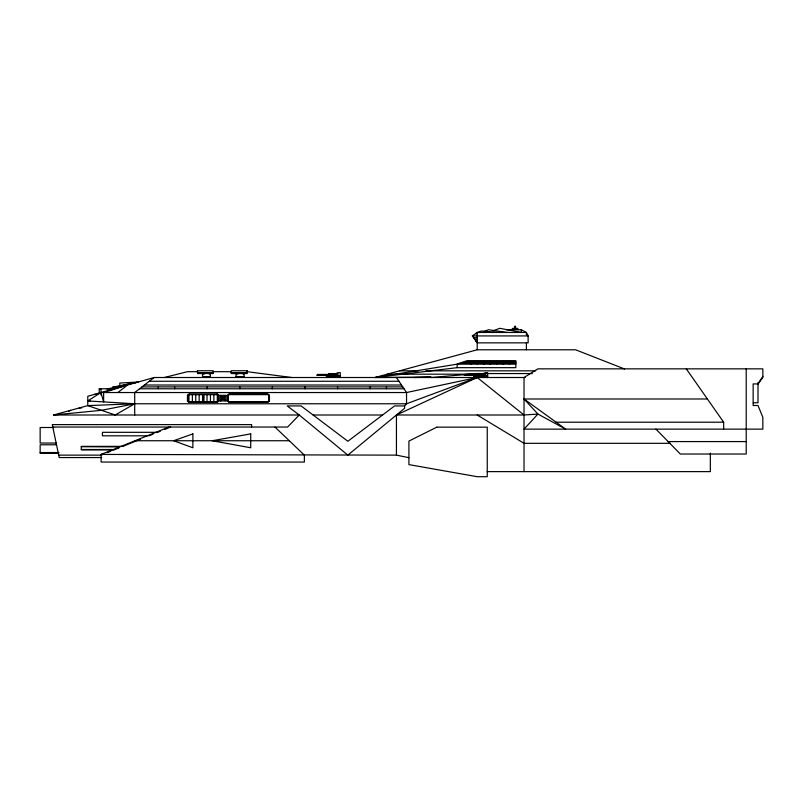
<?xml version="1.0" encoding="UTF-8"?>
<svg xmlns="http://www.w3.org/2000/svg" width="803" height="803" viewBox="0 0 803 803"><rect width="100%" height="100%" fill="white"/><g stroke="black" fill="none" stroke-linecap="round" stroke-linejoin="round"><path stroke-width="1.2" d="M514.743 326.299L514.392 326.992L515.777 326.992L515.436 326.299L514.743 326.992M707.403 398.991L524.028 398.991L565.693 429.143L537.92 414.067L524.028 429.143L762.85 429.143L762.85 417.319L758.002 405.495L753.144 405.495L753.144 383.924L758.002 383.924L762.85 376.386M758.002 383.924L762.85 377.42L762.85 368.848L537.92 368.848L524.028 377.51L524.028 471.622M404.602 405.927L394.584 405.927L347.84 441.269L301.095 405.927L287.233 405.927L299.238 415L347.84 455.13L404.602 408.265L404.602 405.927L406.539 403.768L477.203 377.51L524.028 415L537.92 414.067L524.028 398.991M223.977 399.252L224.348 396.682L224.348 399.623L221.769 398.89M220.423 400.958L221.769 399.623L224.72 399.623L226.065 400.958L226.065 395.347L220.423 395.347L220.423 400.958L226.065 400.958M220.423 395.347L221.769 396.682L224.72 396.682L226.065 395.347M326.399 377.51L326.399 376.125L328.698 373.917L337.772 373.586M473.82 377.51L473.82 376.125L476.109 373.917L485.193 373.586M187.45 395.347L189.177 393.942L217.302 393.942L219.038 395.347L219.038 400.958L217.302 402.363L189.177 402.363L187.45 400.958L187.45 395.347L189.177 394.644L217.302 394.644L219.038 395.347M219.038 400.958L217.302 401.661L188.966 401.661L188.966 394.644M227.881 395.347L229.176 394.293L267.73 394.293L269.025 395.347L269.025 400.958L267.73 402.012L229.176 402.012L227.881 400.958L227.881 395.347L229.176 394.644L267.73 394.644L269.025 395.347M227.881 400.958L229.176 401.661L267.73 401.661L269.025 400.958M117.83 392.537L127.567 385.018L103.637 392.537L103.637 401.901L100.957 392.537L406.539 392.537L477.203 377.51L396.441 415L396.441 455.13L408.908 457.68M525.152 377.51L154.176 377.51L134.703 392.537L134.703 415M506.342 329.762L521.328 329.762L526.407 332.462L528.133 335.925L528.133 342.861L477.203 342.861L472.345 335.925L477.203 332.462L481.459 331.007L497.127 332.462M221.769 397.415L224.348 396.682L221.769 397.053L223.977 397.053M396.441 377.51L406.539 392.537L406.539 403.768L134.703 403.768L87.778 400.948L100.957 392.537M154.176 377.51L87.778 396.26L87.778 405.625L134.703 403.768L115.23 415L87.778 405.625L53.48 415L299.238 415L287.604 427.045L52.787 427.045M68.486 411.487L70.634 410.313M331.007 373.696L327.433 375.131L340.261 377.51L340.261 372.662L338.003 372.662L335.734 373.696L340.261 376.125L328.467 374.138M478.417 373.696L474.854 375.131L487.682 377.51L487.682 372.662L485.413 372.662L483.155 373.696L487.682 376.125L475.878 374.138M109.83 390.649L114.267 388.782L99.231 388.782L99.231 393.269M274.957 427.045L304.367 455.13L304.367 462.056L101.118 462.056L101.118 454.428L168.931 427.045M107.391 452.601L110.844 451.206M113.143 450.272L118.904 447.944M123.14 446.237L130.417 443.296M131.25 442.965L140.515 439.211M148.836 435.858L152.289 434.463M156.896 432.606L160.349 431.211M164.856 429.384L170.648 427.045M483.486 331.689L488.565 329.762L507.396 332.462M493.072 330.796L499.827 328.307L521.328 332.462L521.328 329.762M624.624 369.009L575.61 349.787L477.203 349.787L374.941 377.51L431.091 377.099L413.766 377.51M164.324 377.51L187.45 371.689L197.448 371.689L197.608 373.556L206.21 373.556M106.97 389.033L138.216 382.017L119.808 383.051L119.808 386.173M138.216 382.017L112.53 387.217L116.164 387.217M134.703 403.768L101.509 410.313L53.48 415M457.128 367.674L457.128 364.171L467.165 360.667L515.827 360.667L515.827 367.674L457.128 367.674L374.941 377.51L457.128 364.171L515.827 364.171M335.022 373.696L330.424 373.556M482.442 373.696L477.845 373.556M431.091 377.51L477.203 373.556L532.309 373.556M512.585 328.377L517.584 328.377M476.35 333.064L477.203 333.064M475.506 333.667L477.203 333.667M472.345 335.925L528.133 335.925M473.559 337.661L477.203 337.661M474.774 339.388L477.203 339.388M475.988 341.124L477.203 341.124M464.586 361.571L515.827 361.571M461.996 362.474L515.827 362.474M459.416 363.368L515.827 363.368M197.448 371.689L197.448 370.755L213.196 370.755L213.196 373.556L207.445 373.556M399.543 370.835L418.473 370.835M425.781 370.835L535.591 370.835M213.196 371.689L231.174 371.689M197.448 370.755L197.608 372.622L213.196 372.622M231.174 372.622L247.183 372.622M329.501 373.696L337.812 373.696M476.922 373.696L485.233 373.696M387.237 374.178L475.296 374.178M328.166 374.429L317.466 374.429L316.773 375.392L327.162 375.392M475.577 374.429L464.877 374.429L464.184 375.392L474.583 375.392M202.527 376.577L210.326 376.577M236.062 376.577L244.072 376.577M149.308 381.264L398.961 381.264M144.44 385.018L401.49 385.018M142.001 386.895L402.755 386.895M139.571 388.782L404.009 388.782M99.231 388.953L100.957 388.953L100.957 394.935M94.373 394.393L96.571 394.393M221.769 398.147L223.977 398.147M87.778 400.948L90.177 400.948M187.45 400.958L188.314 400.958L189.177 402.363M753.284 402.775L758.002 402.775L758.002 382.509M79.206 407.974L81.655 407.974M313.1 415L382.579 415M396.441 415L524.028 415M556.108 422.207L723.654 422.207L723.654 429.143M53.681 427.507L40.15 427.507L40.15 443.035L56.14 443.035M157.629 432.315L102.453 432.315L102.453 435.818L147.591 435.818M135.024 440.737L289.301 440.737M668.136 441.58L746.218 441.58M670.324 443.316L524.028 443.316L477.203 415M56.14 444.782L40.15 444.782L40.15 453.374L58.599 453.374M122.959 446.358L81.284 446.358L81.284 449.861L111.928 449.861M81.284 446.719L118.503 446.91M81.284 449.499L112.3 449.499M40.15 452.551L58.97 452.551M58.699 455.13L101.78 455.13M396.441 455.13L101.118 454.428M101.69 457.559L59.211 457.559L52.275 424.616L251.64 424.616L251.64 427.045M487.16 471.622L710.334 471.622L710.334 453.163M473.82 376.125L487.682 377.51L476.922 374.138M326.399 376.125L340.261 377.51L329.501 374.138M247.183 371.689L291.73 377.51M655.951 429.143L680.322 454.026L746.218 454.026L746.218 368.848M473.79 337.661L476.289 341.124M686.294 368.848L723.654 422.207M474.332 375.623L474.593 377.51M326.921 375.623L327.172 377.51M526.407 334.771L526.407 332.462L477.203 332.462L477.203 349.787M526.407 342.861L526.407 349.787M518.206 329.762L518.206 329.069L511.963 329.069L511.963 329.762M515.436 326.299L515.436 326.992M509.423 361.571L509.423 362.474M509.423 363.368L509.423 364.171M503.019 361.571L503.019 362.474M503.019 363.368L503.019 364.171M496.615 361.571L496.615 362.474M496.615 363.368L496.615 364.171M490.201 361.571L490.201 362.474M490.201 363.368L490.201 364.171M483.797 361.571L483.797 362.474M483.797 363.368L483.797 364.171M477.394 361.571L477.394 362.474M477.394 363.368L477.394 364.171M470.99 361.571L470.99 362.474M470.99 363.368L470.99 364.171M386.454 386.895L386.454 388.782M370.153 386.895L370.153 388.782M337.561 386.895L337.561 388.782M304.969 386.895L304.969 388.782M272.378 386.895L272.378 388.782M268.593 395.347L268.593 400.958M244.072 372.622L244.072 373.556M244.072 377.51L244.072 374.409L240.95 372.622L236.062 374.409L236.062 377.51M239.786 386.895L239.786 388.782M236.062 372.622L236.062 373.556M228.313 395.347L228.313 400.958M224.72 396.682L224.72 399.623M221.769 396.682L221.769 399.623M218.175 395.347L218.175 400.958M217.302 393.942L217.302 402.363M213.879 394.644L213.879 401.661M210.446 394.644L210.446 401.661M210.326 372.622L210.326 373.556M210.326 377.51L210.326 374.409L207.445 372.622L202.527 374.409L202.527 377.51M207.194 386.895L207.194 388.782M207.023 394.644L207.023 401.661M203.932 394.644L203.932 401.661M203.591 394.644L202.898 395.959L203.591 397.716L202.898 400.346L203.591 401.661M202.547 394.644L202.547 401.661M202.527 372.622L202.527 373.556M199.154 394.644L199.154 401.661M197.608 372.622L197.608 373.556M195.761 394.644L195.761 401.661M192.359 394.644L192.359 401.661M189.177 393.942L189.177 394.644M188.314 395.347L188.314 400.958M174.602 386.895L174.602 388.782M158.301 386.895L158.301 388.782M153.263 432.727L153.263 434.072M118.503 447.13L118.503 447.753M101.63 454.227L101.63 454.92M229.176 393.942L227.45 395.347L227.45 400.958L229.176 402.363L267.73 402.363L269.457 400.958L269.457 395.347L267.73 393.942L229.176 393.942M436.822 427.156L408.908 441.088L408.908 464.606L477.203 476.701L487.25 476.701L487.25 427.156L436.822 427.156M192.881 433.891L173.599 440.737L192.881 447.773L192.881 433.891M250.727 433.891L212.163 440.737L250.727 447.773L250.727 433.891M247.183 370.755L231.174 370.755L231.174 373.556L247.183 373.556L247.183 370.755"/></g></svg>
